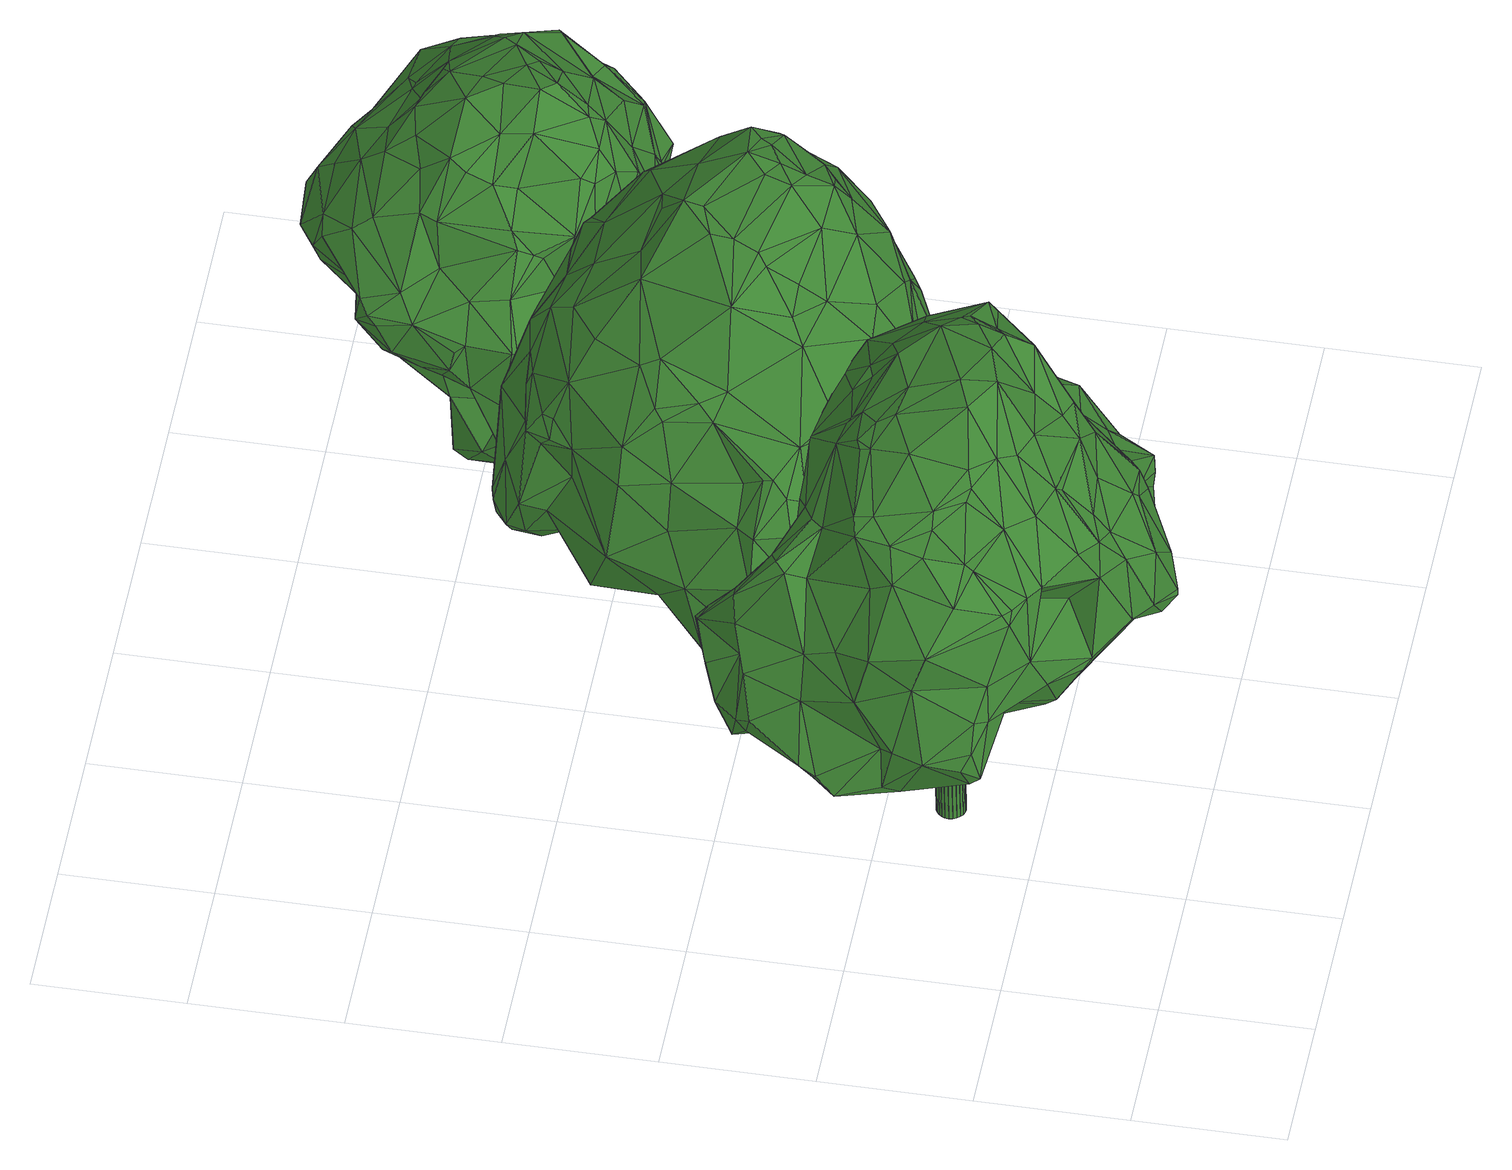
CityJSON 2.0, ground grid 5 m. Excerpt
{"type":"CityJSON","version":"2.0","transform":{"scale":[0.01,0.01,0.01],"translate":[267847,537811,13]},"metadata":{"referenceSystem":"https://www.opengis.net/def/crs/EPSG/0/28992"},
"CityObjects":{
"tree1":{"type":"SolitaryVegetationObject","attributes":{"gtid":112,"crown_width_m":14.14,"crown_median_z":23.81,"crown_r50_m":0.406,"crown_porosity":0.892,"trunk_H_m":10.46,"trunk_DBH_m":0.953,"trunk_radius_m":0.476,"trunk_base_height_m":13.35,"original_gtid":"112"},"geometry":[{"type":"Solid","lod":"3","boundaries":[[[[0,1,2]],[[3,4,5]],[[6,7,8]],[[9,10,11]],[[12,13,14]],[[15,16,17]],[[18,19,20]],[[21,22,23]],[[24,25,26]],[[27,28,29]],[[30,31,32]],[[33,6,8]],[[34,35,36]],[[37,38,39]],[[40,38,37]],[[41,42,43]],[[44,45,46]],[[47,48,49]],[[50,35,51]],[[52,53,54]],[[55,56,57]],[[58,59,60]],[[61,36,62]],[[63,2,42]],[[63,42,41]],[[64,65,66]],[[67,47,49]],[[16,68,39]],[[69,70,71]],[[72,73,74]],[[75,76,77]],[[78,79,80]],[[81,82,26]],[[83,82,81]],[[84,85,86]],[[87,88,89]],[[90,91,62]],[[70,39,38]],[[92,93,60]],[[94,62,36]],[[95,96,97]],[[98,99,100]],[[34,36,61]],[[85,67,49]],[[101,25,102]],[[97,96,19]],[[97,19,18]],[[103,46,104]],[[34,105,106]],[[107,34,106]],[[33,8,108]],[[109,110,111]],[[112,113,54]],[[114,113,112]],[[115,116,14]],[[117,115,14]],[[89,88,114]],[[118,119,120]],[[50,38,40]],[[121,106,105]],[[0,122,123]],[[124,125,27]],[[126,127,90]],[[128,127,126]],[[129,102,130]],[[87,131,132]],[[133,71,70]],[[134,135,136]],[[137,134,136]],[[5,138,100]],[[24,139,25]],[[119,140,109]],[[71,141,69]],[[43,142,143]],[[32,144,145]],[[124,146,125]],[[33,146,6]],[[33,125,146]],[[139,102,25]],[[21,147,1]],[[41,43,148]],[[49,48,86]],[[49,86,85]],[[121,149,150]],[[151,152,153]],[[58,93,154]],[[80,79,11]],[[15,155,156]],[[113,114,157]],[[111,135,109]],[[158,159,160]],[[161,162,163]],[[131,87,164]],[[54,53,155]],[[83,165,82]],[[100,166,167]],[[50,40,94]],[[62,94,40]],[[168,4,169]],[[170,169,4]],[[77,108,171]],[[43,143,172]],[[173,172,143]],[[161,163,131]],[[132,131,163]],[[174,71,175]],[[107,106,151]],[[176,177,178]],[[57,179,180]],[[181,55,57]],[[167,179,182]],[[71,133,183]],[[167,162,179]],[[184,121,47]],[[34,107,35]],[[163,167,132]],[[185,186,187]],[[188,91,90]],[[35,50,94]],[[95,186,185]],[[32,31,144]],[[50,51,133]],[[15,17,89]],[[113,189,190]],[[182,179,57]],[[71,183,175]],[[163,162,167]],[[181,57,180]],[[96,95,185]],[[84,34,61]],[[133,51,183]],[[191,123,26]],[[16,39,70]],[[16,70,69]],[[192,37,68]],[[102,193,79]],[[51,194,195]],[[51,35,194]],[[35,107,194]],[[196,158,160]],[[71,161,141]],[[55,3,56]],[[181,197,178]],[[175,183,198]],[[94,36,35]],[[24,199,200]],[[45,120,119]],[[201,202,42]],[[9,203,10]],[[180,204,197]],[[97,18,205]],[[60,93,58]],[[147,201,1]],[[153,177,176]],[[147,202,201]],[[206,145,137]],[[32,145,206]],[[46,103,44]],[[184,47,67]],[[151,106,152]],[[90,207,126]],[[147,21,202]],[[83,101,208]],[[81,101,83]],[[105,48,47]],[[209,149,121]],[[105,47,121]],[[45,109,210]],[[45,119,109]],[[124,173,146]],[[178,177,211]],[[92,212,93]],[[112,89,114]],[[152,213,153]],[[214,75,215]],[[146,173,6]],[[62,207,90]],[[216,210,109]],[[138,217,98]],[[98,100,138]],[[218,219,220]],[[159,219,218]],[[99,144,166]],[[92,209,212]],[[121,212,209]],[[15,68,16]],[[221,30,222]],[[221,31,30]],[[133,38,50]],[[182,100,167]],[[180,223,198]],[[46,169,104]],[[38,133,70]],[[3,5,56]],[[110,109,140]],[[112,15,89]],[[162,223,179]],[[180,179,223]],[[67,127,214]],[[128,214,127]],[[39,68,37]],[[60,196,209]],[[224,117,30]],[[192,15,225]],[[192,68,15]],[[192,225,37]],[[80,11,10]],[[18,20,160]],[[131,141,161]],[[213,96,226]],[[213,226,153]],[[42,227,43]],[[224,32,206]],[[223,162,228]],[[64,66,14]],[[136,135,111]],[[30,32,224]],[[79,229,230]],[[124,230,229]],[[231,232,9]],[[157,114,88]],[[173,124,229]],[[209,196,152]],[[42,2,201]],[[29,233,27]],[[213,152,196]],[[213,196,19]],[[220,219,59]],[[9,230,231]],[[234,138,235]],[[159,18,160]],[[121,22,212]],[[125,236,27]],[[217,237,210]],[[220,208,238]],[[14,30,117]],[[103,239,240]],[[79,230,11]],[[159,240,205]],[[159,205,18]],[[80,10,73]],[[78,80,73]],[[241,222,30]],[[182,56,100]],[[109,135,216]],[[242,227,243]],[[43,227,242]],[[244,136,111]],[[111,245,244]],[[13,74,73]],[[65,116,244]],[[244,116,136]],[[97,205,95]],[[246,231,230]],[[246,230,233]],[[75,214,128]],[[247,248,199]],[[30,14,241]],[[203,241,14]],[[98,217,249]],[[134,249,217]],[[134,98,249]],[[134,217,210]],[[126,225,156]],[[171,7,142]],[[132,166,144]],[[113,231,189]],[[60,209,92]],[[101,72,208]],[[202,227,42]],[[8,7,171]],[[167,166,132]],[[27,236,28]],[[52,190,28]],[[100,99,166]],[[6,173,7]],[[240,218,250]],[[240,159,218]],[[44,120,45]],[[190,54,113]],[[99,145,144]],[[144,221,132]],[[210,135,134]],[[216,135,210]],[[243,227,202]],[[251,252,87]],[[156,155,53]],[[168,237,217]],[[0,165,58]],[[82,165,0]],[[26,82,191]],[[96,213,19]],[[5,100,56]],[[206,137,224]],[[209,152,149]],[[116,115,224]],[[113,157,231]],[[59,58,165]],[[102,79,78]],[[112,155,15]],[[54,155,112]],[[164,141,131]],[[251,87,132]],[[187,253,55]],[[59,219,60]],[[254,17,16]],[[143,142,7]],[[7,173,143]],[[28,190,189]],[[29,28,189]],[[243,215,242]],[[255,215,243]],[[10,203,73]],[[255,243,202]],[[0,154,1]],[[58,154,0]],[[41,256,122]],[[201,2,1]],[[0,2,63]],[[246,233,231]],[[136,116,137]],[[224,137,116]],[[221,144,31]],[[252,221,222]],[[164,69,141]],[[257,69,164]],[[224,115,117]],[[196,160,20]],[[3,55,253]],[[151,153,258]],[[153,176,258]],[[259,157,88]],[[118,120,44]],[[83,220,59]],[[14,13,203]],[[151,258,107]],[[76,260,77]],[[128,76,75]],[[139,130,102]],[[111,140,245]],[[252,88,87]],[[138,5,235]],[[111,110,140]],[[251,221,252]],[[132,221,251]],[[189,231,233]],[[190,52,54]],[[259,88,241]],[[252,241,88]],[[53,52,260]],[[46,168,169]],[[85,127,67]],[[188,84,91]],[[62,91,61]],[[259,232,231]],[[161,174,162]],[[129,130,248]],[[139,248,130]],[[188,85,84]],[[20,19,196]],[[73,72,78]],[[259,231,157]],[[248,200,199]],[[261,66,65]],[[214,255,67]],[[82,0,123]],[[191,82,123]],[[9,262,203]],[[214,215,255]],[[139,200,248]],[[41,148,256]],[[189,233,29]],[[215,75,77]],[[123,193,102]],[[256,193,123]],[[194,107,258]],[[194,258,195]],[[101,102,72]],[[78,72,102]],[[241,232,259]],[[183,51,204]],[[187,186,253]],[[187,263,185]],[[84,86,34]],[[28,264,52]],[[234,217,138]],[[63,122,0]],[[180,197,181]],[[40,207,62]],[[26,248,247]],[[164,265,257]],[[195,204,51]],[[232,262,9]],[[83,208,220]],[[252,222,241]],[[134,137,145]],[[98,134,145]],[[98,145,99]],[[162,174,228]],[[198,204,180]],[[198,183,204]],[[164,87,265]],[[230,266,233]],[[225,15,156]],[[258,178,195]],[[258,176,178]],[[253,170,3]],[[177,153,226]],[[229,79,193]],[[217,234,168]],[[168,46,237]],[[46,267,237]],[[65,244,261]],[[196,60,158]],[[250,218,268]],[[215,171,242]],[[77,171,215]],[[8,171,108]],[[219,159,158]],[[44,103,240]],[[240,250,44]],[[89,265,87]],[[63,41,122]],[[11,230,9]],[[93,212,154]],[[77,264,108]],[[260,52,264]],[[77,260,264]],[[236,108,264]],[[236,264,28]],[[173,229,148]],[[152,150,149]],[[26,123,129]],[[67,255,184]],[[129,248,26]],[[102,129,123]],[[71,174,161]],[[76,126,156]],[[76,128,126]],[[27,266,124]],[[233,266,27]],[[33,236,125]],[[108,236,33]],[[185,263,96]],[[205,240,239]],[[205,239,95]],[[22,184,23]],[[269,103,104]],[[261,238,66]],[[170,253,169]],[[253,186,269]],[[253,269,169]],[[104,169,269]],[[187,55,263]],[[232,241,262]],[[95,239,186]],[[269,186,239]],[[269,239,103]],[[83,59,165]],[[61,91,84]],[[198,228,175]],[[223,228,198]],[[203,13,73]],[[247,199,24]],[[257,254,69]],[[254,16,69]],[[270,230,124]],[[254,89,17]],[[156,53,260]],[[76,156,260]],[[178,197,195]],[[178,55,181]],[[195,197,204]],[[57,56,182]],[[225,126,207]],[[106,150,152]],[[121,150,106]],[[85,188,127]],[[22,121,184]],[[154,22,1]],[[21,1,22]],[[154,212,22]],[[64,271,65]],[[14,271,64]],[[14,116,271]],[[65,271,116]],[[220,238,218]],[[219,158,60]],[[45,237,267]],[[229,193,148]],[[210,237,45]],[[272,268,238]],[[250,268,272]],[[245,272,238]],[[238,261,245]],[[245,261,244]],[[238,268,218]],[[139,24,200]],[[122,256,123]],[[148,172,173]],[[43,172,148]],[[26,247,24]],[[241,203,262]],[[171,142,242]],[[242,142,43]],[[234,235,5]],[[234,5,168]],[[66,12,14]],[[46,45,267]],[[148,193,256]],[[211,177,226]],[[208,74,238]],[[72,74,208]],[[255,23,184]],[[211,55,178]],[[257,265,254]],[[254,265,89]],[[12,74,13]],[[66,74,12]],[[238,74,66]],[[202,23,255]],[[21,23,202]],[[270,124,266]],[[270,266,230]],[[81,25,101]],[[26,25,81]],[[90,127,188]],[[48,105,86]],[[105,34,86]],[[211,263,55]],[[211,226,263]],[[96,263,226]],[[245,140,272]],[[272,140,119]],[[174,175,228]],[[170,4,3]],[[168,5,4]],[[225,207,37]],[[37,207,40]],[[272,119,118]],[[250,118,44]],[[272,118,250]],[[273,274,275]],[[273,275,276]],[[276,275,277]],[[276,277,278]],[[275,274,279]],[[275,279,277]],[[277,279,280]],[[277,280,278]],[[279,274,281]],[[279,281,280]],[[280,281,282]],[[280,282,278]],[[281,274,283]],[[281,283,282]],[[282,283,284]],[[282,284,278]],[[283,274,285]],[[283,285,284]],[[284,285,286]],[[284,286,278]],[[285,274,287]],[[285,287,286]],[[286,287,288]],[[286,288,278]],[[287,274,289]],[[287,289,288]],[[288,289,290]],[[288,290,278]],[[289,274,291]],[[289,291,290]],[[290,291,292]],[[290,292,278]],[[291,274,293]],[[291,293,292]],[[292,293,294]],[[292,294,278]],[[293,274,295]],[[293,295,294]],[[294,295,296]],[[294,296,278]],[[295,274,297]],[[295,297,296]],[[296,297,298]],[[296,298,278]],[[297,274,299]],[[297,299,298]],[[298,299,300]],[[298,300,278]],[[299,274,301]],[[299,301,300]],[[300,301,302]],[[300,302,278]],[[301,274,303]],[[301,303,302]],[[302,303,304]],[[302,304,278]],[[303,274,305]],[[303,305,304]],[[304,305,306]],[[304,306,278]],[[305,274,307]],[[305,307,306]],[[306,307,308]],[[306,308,278]],[[307,274,309]],[[307,309,308]],[[308,309,310]],[[308,310,278]],[[309,274,311]],[[309,311,310]],[[310,311,312]],[[310,312,278]],[[311,274,313]],[[311,313,312]],[[312,313,314]],[[312,314,278]],[[313,274,315]],[[313,315,314]],[[314,315,316]],[[314,316,278]],[[315,274,317]],[[315,317,316]],[[316,317,318]],[[316,318,278]],[[317,274,319]],[[317,319,318]],[[318,319,320]],[[318,320,278]],[[319,274,321]],[[319,321,320]],[[320,321,322]],[[320,322,278]],[[321,274,273]],[[321,273,322]],[[322,273,276]],[[322,276,278]]]]}]},
"tree2":{"type":"SolitaryVegetationObject","attributes":{"gtid":72,"crown_width_m":15.24,"crown_median_z":24.41,"crown_r50_m":0.42,"crown_porosity":0.883,"trunk_H_m":10.81,"trunk_DBH_m":1.06,"trunk_radius_m":0.529,"trunk_base_height_m":13.6,"original_gtid":"72"},"geometry":[{"type":"Solid","lod":"3","boundaries":[[[[323,324,325]],[[326,327,328]],[[329,330,331]],[[332,333,334]],[[324,335,336]],[[337,338,329]],[[339,340,341]],[[342,343,344]],[[345,344,346]],[[345,342,344]],[[347,348,349]],[[350,351,352]],[[353,352,351]],[[354,355,356]],[[357,358,359]],[[360,361,362]],[[363,364,365]],[[353,351,366]],[[367,368,369]],[[370,367,369]],[[347,371,348]],[[372,354,373]],[[374,375,339]],[[376,339,377]],[[376,377,378]],[[358,353,339]],[[379,380,381]],[[382,362,383]],[[384,325,324]],[[385,343,386]],[[387,388,389]],[[390,337,329]],[[391,392,393]],[[391,393,394]],[[390,395,396]],[[397,370,398]],[[399,400,401]],[[385,384,324]],[[386,384,385]],[[325,332,402]],[[382,383,401]],[[403,404,405]],[[406,407,408]],[[343,342,398]],[[337,409,338]],[[396,409,337]],[[396,337,390]],[[373,410,411]],[[412,413,414]],[[414,413,406]],[[415,416,417]],[[418,419,420]],[[421,359,358]],[[422,389,357]],[[336,335,423]],[[370,369,343]],[[424,400,425]],[[399,425,400]],[[426,427,428]],[[336,427,426]],[[427,429,428]],[[418,430,431]],[[432,433,392]],[[324,323,335]],[[425,434,435]],[[403,335,323]],[[422,436,437]],[[438,439,440]],[[441,440,439]],[[335,403,442]],[[443,444,445]],[[446,447,420]],[[448,449,450]],[[451,342,345]],[[383,362,361]],[[382,443,445]],[[448,382,449]],[[452,453,341]],[[411,454,455]],[[456,455,454]],[[398,370,343]],[[457,441,439]],[[390,334,395]],[[458,400,424]],[[459,426,428]],[[459,428,460]],[[461,460,428]],[[402,332,323]],[[462,325,384]],[[459,446,463]],[[424,464,465]],[[466,378,364]],[[467,338,468]],[[434,399,401]],[[432,330,329]],[[358,375,415]],[[345,469,451]],[[470,326,328]],[[390,471,334]],[[415,417,472]],[[459,460,473]],[[473,460,461]],[[474,475,476]],[[477,478,479]],[[384,386,462]],[[459,473,446]],[[350,352,327]],[[463,480,474]],[[446,480,463]],[[479,478,433]],[[323,325,402]],[[481,449,482]],[[394,393,378]],[[330,483,331]],[[386,343,369]],[[348,484,485]],[[458,486,400]],[[367,487,368]],[[396,395,367]],[[409,396,367]],[[334,488,395]],[[367,395,488]],[[489,486,458]],[[369,462,386]],[[410,490,411]],[[473,429,491]],[[491,492,473]],[[475,419,493]],[[418,493,419]],[[434,425,399]],[[423,364,363]],[[466,364,423]],[[439,494,457]],[[495,383,361]],[[326,351,350]],[[431,437,436]],[[431,436,418]],[[368,462,369]],[[470,496,326]],[[328,387,470]],[[388,387,328]],[[429,497,491]],[[498,497,429]],[[499,500,501]],[[435,434,383]],[[458,502,489]],[[502,458,503]],[[504,505,506]],[[475,474,480]],[[502,507,481]],[[345,346,469]],[[344,501,346]],[[451,508,509]],[[451,450,508]],[[404,331,483]],[[510,472,417]],[[338,511,329]],[[456,464,435]],[[412,512,413]],[[401,383,434]],[[513,468,409]],[[452,380,379]],[[514,515,479]],[[473,461,429]],[[332,334,404]],[[482,489,502]],[[481,482,502]],[[409,397,513]],[[457,494,381]],[[398,342,509]],[[391,405,432]],[[516,517,510]],[[332,325,333]],[[392,433,518]],[[478,518,433]],[[374,339,341]],[[438,519,439]],[[451,469,520]],[[521,522,441]],[[523,524,525]],[[382,482,449]],[[323,332,403]],[[409,367,370]],[[409,370,397]],[[462,368,487]],[[367,488,487]],[[443,382,448]],[[507,371,526]],[[334,333,488]],[[487,488,333]],[[462,333,325]],[[487,333,462]],[[329,471,390]],[[331,471,329]],[[394,466,442]],[[527,518,478]],[[444,528,407]],[[499,463,500]],[[338,467,526]],[[341,340,527]],[[324,336,529]],[[361,530,495]],[[531,532,533]],[[470,534,535]],[[498,534,470]],[[426,529,336]],[[536,529,426]],[[398,509,397]],[[511,371,347]],[[458,424,537]],[[538,537,424]],[[332,404,403]],[[538,525,537]],[[382,400,486]],[[524,537,525]],[[357,353,358]],[[352,353,357]],[[334,471,404]],[[458,537,524]],[[360,530,361]],[[432,405,330]],[[331,404,471]],[[408,414,406]],[[380,521,381]],[[343,385,344]],[[479,515,477]],[[407,476,408]],[[397,468,513]],[[539,468,397]],[[526,467,507]],[[507,467,481]],[[493,540,541]],[[421,413,542]],[[515,514,533]],[[348,371,507]],[[412,414,512]],[[385,529,344]],[[419,446,420]],[[543,474,528]],[[543,544,474]],[[441,457,521]],[[531,533,514]],[[347,545,511]],[[431,447,437]],[[495,546,372]],[[338,371,511]],[[338,526,371]],[[473,447,446]],[[547,372,546]],[[437,447,473]],[[408,493,414]],[[469,548,549]],[[389,352,357]],[[550,551,440]],[[438,440,551]],[[552,553,445]],[[552,445,407]],[[474,476,528]],[[451,509,342]],[[554,555,485]],[[556,429,427]],[[536,459,463]],[[389,388,352]],[[389,491,387]],[[557,528,444]],[[350,327,326]],[[405,404,483]],[[558,559,355]],[[358,415,421]],[[523,503,524]],[[506,560,422]],[[505,560,506]],[[480,419,475]],[[336,423,427]],[[467,468,539]],[[501,548,346]],[[469,346,548]],[[437,492,422]],[[477,522,380]],[[505,541,540]],[[473,492,437]],[[525,550,484]],[[328,327,388]],[[352,388,327]],[[561,562,410]],[[485,349,348]],[[405,391,563]],[[401,400,382]],[[394,378,466]],[[362,553,360]],[[377,365,364]],[[507,503,523]],[[502,503,507]],[[438,551,519]],[[376,378,393]],[[564,551,550]],[[564,490,551]],[[442,563,394]],[[403,563,442]],[[475,493,476]],[[543,548,544]],[[445,444,407]],[[428,429,461]],[[541,505,504]],[[379,517,452]],[[478,477,452]],[[493,418,540]],[[536,426,459]],[[527,452,341]],[[485,555,532]],[[531,485,532]],[[550,554,484]],[[552,547,565]],[[561,559,562]],[[382,445,553]],[[382,553,362]],[[391,432,392]],[[425,435,464]],[[389,422,492]],[[519,566,510]],[[410,510,566]],[[498,429,556]],[[514,479,433]],[[542,413,512]],[[490,564,411]],[[389,492,491]],[[567,432,329]],[[330,405,483]],[[511,545,567]],[[329,511,567]],[[381,494,568]],[[510,562,558]],[[376,340,339]],[[527,393,518]],[[515,441,522]],[[515,522,477]],[[533,555,515]],[[535,534,363]],[[335,442,423]],[[567,433,432]],[[519,510,569]],[[561,410,373]],[[347,349,545]],[[447,431,430]],[[478,452,527]],[[433,567,531]],[[363,534,556]],[[552,407,406]],[[360,552,565]],[[476,407,528]],[[452,477,380]],[[495,372,570]],[[469,557,520]],[[552,406,547]],[[360,553,552]],[[458,524,503]],[[550,465,564]],[[538,465,550]],[[538,550,525]],[[544,500,474]],[[501,500,544]],[[447,430,420]],[[413,547,406]],[[519,568,439]],[[474,500,463]],[[443,571,444]],[[419,480,446]],[[425,464,424]],[[541,512,493]],[[414,493,512]],[[525,484,348]],[[525,507,523]],[[525,348,507]],[[424,465,538]],[[564,465,454]],[[464,454,465]],[[354,472,355]],[[490,410,566]],[[519,551,566]],[[504,542,512]],[[504,512,541]],[[372,572,354]],[[490,566,551]],[[413,354,572]],[[573,354,413]],[[408,476,493]],[[363,556,423]],[[565,547,546]],[[565,546,495]],[[440,554,550]],[[501,344,499]],[[529,499,344]],[[545,349,531]],[[349,485,531]],[[533,532,555]],[[562,510,410]],[[324,529,385]],[[405,563,403]],[[556,427,423]],[[421,542,359]],[[355,559,356]],[[572,372,547]],[[572,547,413]],[[557,549,528]],[[543,528,549]],[[383,570,435]],[[456,435,570]],[[422,560,436]],[[540,560,505]],[[495,570,383]],[[509,539,397]],[[472,558,355]],[[543,549,548]],[[467,539,481]],[[418,560,540]],[[380,522,521]],[[338,409,468]],[[510,517,569]],[[341,574,374]],[[439,568,494]],[[535,326,496]],[[470,535,496]],[[535,365,366]],[[360,565,530]],[[536,499,529]],[[463,499,536]],[[544,548,501]],[[381,521,457]],[[448,450,571]],[[448,571,443]],[[554,440,555]],[[542,575,359]],[[357,359,575]],[[504,506,576]],[[504,576,542]],[[422,576,506]],[[357,576,422]],[[557,469,549]],[[353,377,339]],[[558,562,559]],[[485,484,554]],[[387,497,470]],[[491,497,387]],[[423,442,466]],[[497,498,470]],[[519,569,568]],[[455,570,372]],[[455,456,570]],[[455,372,373]],[[357,575,576]],[[542,576,575]],[[411,455,373]],[[394,563,391]],[[415,472,577]],[[411,564,454]],[[454,464,456]],[[578,510,417]],[[565,495,530]],[[379,568,517]],[[381,568,379]],[[441,555,440]],[[351,326,535]],[[351,535,366]],[[366,377,353]],[[377,366,365]],[[378,377,364]],[[421,415,577]],[[578,417,516]],[[578,516,510]],[[573,413,577]],[[573,577,354]],[[413,421,577]],[[358,339,375]],[[517,568,569]],[[510,558,472]],[[375,374,574]],[[577,472,354]],[[417,416,574]],[[535,363,365]],[[515,555,441]],[[433,531,514]],[[567,545,531]],[[450,449,579]],[[561,356,559]],[[392,518,393]],[[393,527,340]],[[450,580,508]],[[508,580,509]],[[450,579,580]],[[449,481,580]],[[481,539,580]],[[509,580,539]],[[557,444,571]],[[520,557,571]],[[449,580,579]],[[520,571,451]],[[451,571,450]],[[418,420,430]],[[382,486,482]],[[489,482,486]],[[418,436,560]],[[373,356,561]],[[354,356,373]],[[393,340,376]],[[415,375,416]],[[375,574,416]],[[556,534,498]],[[341,453,574]],[[574,453,417]],[[517,453,452]],[[516,453,517]],[[417,453,516]],[[581,582,583]],[[581,583,584]],[[584,583,585]],[[584,585,586]],[[583,582,587]],[[583,587,585]],[[585,587,588]],[[585,588,586]],[[587,582,589]],[[587,589,588]],[[588,589,590]],[[588,590,586]],[[589,582,591]],[[589,591,590]],[[590,591,592]],[[590,592,586]],[[591,582,593]],[[591,593,592]],[[592,593,594]],[[592,594,586]],[[593,582,595]],[[593,595,594]],[[594,595,596]],[[594,596,586]],[[595,582,597]],[[595,597,596]],[[596,597,598]],[[596,598,586]],[[597,582,599]],[[597,599,598]],[[598,599,600]],[[598,600,586]],[[599,582,601]],[[599,601,600]],[[600,601,602]],[[600,602,586]],[[601,582,603]],[[601,603,602]],[[602,603,604]],[[602,604,586]],[[603,582,605]],[[603,605,604]],[[604,605,606]],[[604,606,586]],[[605,582,607]],[[605,607,606]],[[606,607,608]],[[606,608,586]],[[607,582,609]],[[607,609,608]],[[608,609,610]],[[608,610,586]],[[609,582,611]],[[609,611,610]],[[610,611,612]],[[610,612,586]],[[611,582,613]],[[611,613,612]],[[612,613,614]],[[612,614,586]],[[613,582,615]],[[613,615,614]],[[614,615,616]],[[614,616,586]],[[615,582,617]],[[615,617,616]],[[616,617,618]],[[616,618,586]],[[617,582,619]],[[617,619,618]],[[618,619,620]],[[618,620,586]],[[619,582,621]],[[619,621,620]],[[620,621,622]],[[620,622,586]],[[621,582,623]],[[621,623,622]],[[622,623,624]],[[622,624,586]],[[623,582,625]],[[623,625,624]],[[624,625,626]],[[624,626,586]],[[625,582,627]],[[625,627,626]],[[626,627,628]],[[626,628,586]],[[627,582,629]],[[627,629,628]],[[628,629,630]],[[628,630,586]],[[629,582,581]],[[629,581,630]],[[630,581,584]],[[630,584,586]]]]}]},
"tree3":{"type":"SolitaryVegetationObject","attributes":{"gtid":111,"crown_width_m":12.08,"crown_median_z":24.1,"crown_r50_m":0.383,"crown_porosity":0.9,"trunk_H_m":10.64,"trunk_DBH_m":0.812,"trunk_radius_m":0.406,"trunk_base_height_m":13.46,"original_gtid":"111"},"geometry":[{"type":"Solid","lod":"3","boundaries":[[[[631,632,633]],[[634,635,636]],[[637,638,639]],[[640,641,642]],[[640,642,643]],[[644,645,646]],[[647,648,649]],[[631,648,647]],[[650,651,652]],[[653,654,655]],[[656,657,658]],[[656,658,659]],[[639,660,637]],[[639,661,660]],[[662,663,664]],[[662,665,663]],[[666,667,668]],[[669,670,671]],[[672,673,674]],[[675,645,676]],[[677,678,679]],[[679,680,677]],[[681,636,635]],[[682,683,684]],[[679,685,686]],[[687,667,688]],[[687,668,667]],[[689,690,691]],[[692,693,652]],[[694,695,696]],[[697,698,699]],[[647,700,631]],[[701,690,683]],[[702,703,704]],[[638,705,639]],[[706,707,708]],[[682,684,709]],[[677,710,651]],[[711,632,712]],[[713,714,715]],[[688,713,715]],[[716,717,718]],[[637,673,638]],[[660,719,720]],[[721,672,674]],[[674,722,721]],[[723,635,634]],[[651,658,657]],[[724,725,726]],[[727,728,729]],[[730,731,732]],[[733,734,719]],[[735,736,675]],[[737,707,738]],[[739,724,726]],[[739,726,740]],[[741,742,743]],[[690,684,683]],[[677,744,678]],[[744,677,745]],[[746,632,711]],[[644,747,748]],[[660,720,637]],[[687,749,668]],[[705,638,750]],[[635,723,681]],[[751,681,723]],[[752,641,753]],[[748,645,644]],[[754,755,756]],[[640,632,631]],[[711,670,746]],[[678,685,679]],[[709,757,742]],[[723,634,758]],[[759,653,655]],[[754,760,761]],[[659,762,763]],[[764,685,678]],[[643,641,765]],[[755,754,761]],[[766,767,768]],[[698,666,699]],[[675,676,735]],[[702,735,676]],[[650,769,658]],[[651,650,658]],[[645,675,646]],[[675,736,646]],[[770,634,771]],[[748,676,645]],[[767,772,773]],[[774,687,688]],[[706,775,776]],[[751,777,681]],[[632,778,633]],[[636,771,634]],[[735,779,736]],[[740,707,780]],[[781,782,770]],[[783,784,785]],[[786,783,785]],[[687,774,787]],[[727,729,788]],[[767,773,768]],[[711,671,670]],[[789,790,791]],[[666,668,699]],[[792,760,793]],[[754,793,760]],[[794,795,796]],[[698,797,666]],[[798,799,719]],[[678,744,755]],[[678,755,761]],[[716,759,717]],[[714,800,755]],[[754,801,793]],[[745,802,715]],[[776,803,804]],[[774,656,659]],[[715,656,774]],[[805,682,709]],[[709,684,689]],[[760,792,764]],[[742,806,709]],[[649,728,647]],[[764,686,685]],[[659,763,784]],[[760,764,761]],[[761,764,678]],[[807,808,696]],[[792,691,809]],[[715,714,745]],[[810,811,669]],[[631,700,640]],[[715,774,688]],[[812,787,786]],[[813,814,772]],[[772,767,815]],[[816,793,801]],[[759,817,717]],[[677,802,745]],[[797,781,818]],[[663,665,819]],[[820,821,663]],[[744,745,714]],[[744,714,755]],[[822,817,655]],[[759,655,817]],[[756,795,754]],[[782,823,770]],[[715,802,657]],[[656,715,657]],[[701,680,824]],[[679,824,680]],[[657,802,651]],[[677,651,802]],[[723,825,751]],[[797,782,781]],[[797,698,782]],[[743,742,826]],[[816,743,826]],[[735,827,779]],[[793,691,792]],[[792,686,764]],[[828,829,830]],[[686,792,809]],[[831,800,714]],[[701,824,809]],[[832,831,833]],[[691,690,809]],[[690,689,684]],[[834,680,701]],[[809,690,701]],[[835,711,712]],[[732,646,736]],[[691,793,826]],[[757,691,826]],[[836,681,837]],[[681,777,837]],[[801,743,816]],[[838,807,821]],[[807,664,821]],[[839,743,801]],[[797,818,840]],[[710,652,651]],[[827,841,842]],[[827,842,726]],[[665,648,631]],[[661,843,844]],[[768,692,766]],[[720,799,637]],[[736,730,732]],[[845,841,827]],[[782,698,823]],[[840,818,846]],[[840,846,796]],[[716,718,734]],[[775,708,823]],[[778,632,746]],[[778,746,670]],[[670,847,848]],[[671,810,669]],[[763,762,752]],[[809,824,686]],[[729,728,849]],[[777,751,837]],[[758,825,723]],[[784,850,659]],[[815,721,811]],[[646,732,851]],[[699,668,749]],[[787,783,786]],[[732,731,851]],[[725,730,779]],[[736,779,730]],[[697,775,698]],[[815,811,852]],[[724,851,731]],[[730,725,731]],[[724,731,725]],[[810,852,811]],[[698,775,823]],[[669,847,670]],[[830,829,661]],[[683,853,701]],[[789,854,855]],[[747,817,856]],[[695,694,644]],[[695,644,646]],[[857,854,789]],[[680,710,677]],[[857,652,858]],[[834,857,858]],[[859,860,861]],[[654,860,859]],[[673,862,798]],[[733,661,844]],[[767,750,815]],[[705,750,767]],[[748,702,676]],[[661,733,719]],[[661,719,660]],[[838,821,820]],[[662,648,665]],[[664,648,662]],[[724,695,851]],[[646,851,695]],[[863,847,864]],[[865,789,855]],[[634,770,708]],[[834,858,680]],[[710,680,858]],[[706,738,707]],[[790,766,791]],[[735,702,845]],[[734,866,719]],[[718,866,734]],[[857,692,652]],[[867,674,673]],[[700,785,640]],[[638,673,672]],[[774,659,850]],[[758,634,708]],[[867,798,820]],[[838,820,798]],[[753,785,763]],[[719,799,720]],[[673,798,867]],[[838,798,719]],[[868,762,813]],[[727,647,728]],[[704,703,869]],[[670,848,633]],[[815,870,772]],[[852,870,815]],[[871,705,830]],[[830,639,871]],[[705,871,639]],[[741,836,869]],[[840,832,667]],[[872,771,636]],[[826,742,757]],[[856,873,703]],[[804,874,776]],[[704,836,837]],[[752,868,765]],[[708,775,706]],[[801,794,839]],[[862,799,798]],[[740,780,739]],[[670,633,778]],[[681,872,636]],[[673,637,799]],[[862,673,799]],[[838,808,807]],[[640,643,875]],[[829,790,843]],[[876,780,737]],[[749,849,804]],[[758,842,825]],[[876,696,739]],[[870,765,868]],[[829,766,790]],[[840,667,877]],[[633,848,819]],[[819,848,847]],[[693,878,650]],[[879,835,712]],[[748,856,702]],[[703,702,856]],[[863,820,663]],[[868,813,870]],[[880,709,806]],[[880,806,869]],[[836,704,869]],[[769,762,659]],[[769,659,658]],[[650,814,769]],[[633,819,665]],[[801,795,794]],[[874,737,738]],[[870,852,881]],[[772,870,813]],[[717,696,808]],[[856,748,747]],[[776,874,706]],[[825,842,841]],[[830,661,639]],[[879,632,640]],[[640,875,879]],[[633,665,631]],[[779,726,725]],[[846,818,872]],[[699,749,697]],[[804,697,749]],[[804,803,697]],[[667,832,833]],[[697,803,775]],[[882,769,814]],[[882,814,762]],[[882,762,769]],[[788,883,727]],[[752,765,641]],[[865,884,885]],[[816,826,793]],[[650,652,693]],[[765,870,881]],[[719,866,838]],[[808,838,866]],[[865,855,860]],[[765,881,643]],[[692,857,789]],[[695,724,739]],[[810,711,835]],[[810,835,852]],[[717,808,718]],[[808,866,718]],[[681,886,872]],[[836,886,681]],[[686,824,679]],[[754,795,801]],[[688,667,833]],[[876,739,780]],[[859,861,682]],[[879,881,835]],[[734,884,759]],[[783,850,784]],[[740,758,708]],[[843,885,844]],[[740,708,707]],[[828,767,829]],[[737,780,707]],[[647,727,887]],[[812,887,727]],[[807,876,664]],[[711,810,671]],[[726,842,740]],[[701,854,834]],[[853,854,701]],[[828,830,767]],[[767,830,705]],[[818,781,771]],[[733,884,734]],[[733,885,884]],[[804,849,874]],[[852,835,881]],[[747,644,694]],[[702,704,845]],[[837,845,704]],[[837,751,845]],[[722,674,867]],[[722,867,820]],[[846,872,839]],[[757,689,691]],[[839,794,846]],[[666,797,877]],[[841,888,825]],[[787,774,850]],[[845,888,841]],[[865,885,843]],[[853,861,855]],[[872,818,771]],[[807,696,876]],[[787,850,783]],[[822,856,817]],[[822,655,856]],[[709,689,757]],[[776,775,803]],[[682,861,683]],[[879,712,632]],[[683,861,853]],[[858,652,710]],[[694,717,817]],[[694,817,747]],[[742,741,806]],[[796,795,756]],[[753,641,640]],[[768,773,889]],[[868,752,762]],[[813,762,814]],[[812,647,887]],[[812,700,647]],[[682,890,859]],[[739,696,695]],[[859,890,654]],[[805,703,873]],[[805,873,654]],[[694,696,717]],[[874,849,728]],[[874,728,649]],[[692,768,889]],[[781,770,771]],[[672,721,750]],[[672,750,638]],[[815,750,721]],[[649,737,874]],[[653,860,654]],[[865,860,653]],[[654,890,805]],[[753,763,752]],[[857,834,854]],[[861,860,855]],[[853,855,854]],[[713,688,833]],[[840,877,797]],[[666,877,667]],[[846,794,796]],[[737,649,648]],[[876,648,664]],[[737,648,876]],[[840,796,832]],[[654,873,655]],[[655,873,856]],[[805,880,869]],[[805,869,703]],[[709,880,805]],[[756,832,796]],[[759,884,653]],[[653,884,865]],[[823,708,770]],[[844,885,733]],[[773,878,693]],[[786,785,812]],[[716,734,759]],[[741,886,836]],[[743,886,741]],[[825,888,751]],[[845,751,888]],[[847,669,864]],[[740,842,758]],[[843,661,829]],[[763,785,784]],[[811,864,669]],[[766,829,767]],[[722,864,721]],[[811,721,864]],[[682,805,890]],[[865,790,789]],[[843,790,865]],[[640,785,753]],[[779,827,726]],[[735,845,827]],[[722,863,864]],[[820,863,722]],[[863,663,847]],[[663,819,847]],[[643,642,641]],[[812,788,787]],[[729,849,788]],[[749,788,849]],[[787,788,687]],[[749,687,788]],[[879,643,881]],[[875,643,879]],[[869,806,741]],[[664,663,821]],[[839,886,743]],[[872,886,839]],[[727,883,812]],[[788,812,883]],[[812,785,700]],[[692,889,693]],[[831,891,800]],[[692,789,791]],[[692,791,766]],[[693,889,773]],[[814,650,878]],[[773,772,878]],[[814,878,772]],[[755,800,891]],[[755,891,756]],[[832,756,831]],[[756,891,831]],[[874,738,706]],[[831,714,833]],[[713,833,714]],[[892,893,894]],[[892,894,895]],[[895,894,896]],[[895,896,897]],[[894,893,898]],[[894,898,896]],[[896,898,899]],[[896,899,897]],[[898,893,900]],[[898,900,899]],[[899,900,901]],[[899,901,897]],[[900,893,902]],[[900,902,901]],[[901,902,903]],[[901,903,897]],[[902,893,904]],[[902,904,903]],[[903,904,905]],[[903,905,897]],[[904,893,906]],[[904,906,905]],[[905,906,907]],[[905,907,897]],[[906,893,908]],[[906,908,907]],[[907,908,909]],[[907,909,897]],[[908,893,910]],[[908,910,909]],[[909,910,911]],[[909,911,897]],[[910,893,912]],[[910,912,911]],[[911,912,913]],[[911,913,897]],[[912,893,914]],[[912,914,913]],[[913,914,915]],[[913,915,897]],[[914,893,916]],[[914,916,915]],[[915,916,917]],[[915,917,897]],[[916,893,918]],[[916,918,917]],[[917,918,919]],[[917,919,897]],[[918,893,920]],[[918,920,919]],[[919,920,921]],[[919,921,897]],[[920,893,922]],[[920,922,921]],[[921,922,923]],[[921,923,897]],[[922,893,924]],[[922,924,923]],[[923,924,925]],[[923,925,897]],[[924,893,926]],[[924,926,925]],[[925,926,927]],[[925,927,897]],[[926,893,928]],[[926,928,927]],[[927,928,929]],[[927,929,897]],[[928,893,930]],[[928,930,929]],[[929,930,931]],[[929,931,897]],[[930,893,932]],[[930,932,931]],[[931,932,933]],[[931,933,897]],[[932,893,934]],[[932,934,933]],[[933,934,935]],[[933,935,897]],[[934,893,936]],[[934,936,935]],[[935,936,937]],[[935,937,897]],[[936,893,938]],[[936,938,937]],[[937,938,939]],[[937,939,897]],[[938,893,940]],[[938,940,939]],[[939,940,941]],[[939,941,897]],[[940,893,892]],[[940,892,941]],[[941,892,895]],[[941,895,897]]]]}]}
},
"vertices":[
[357,626,864],[117,587,838],[182,665,786],[1246,465,1372],[1316,393,1244],[1391,496,1348],[239,1352,800],[134,1167,780],[225,1340,858],[831,1253,875],[866,1097,815],[789,1201,792],[971,887,960],[970,917,939],[1121,943,1038],[681,1144,1671],[719,1066,1786],[755,1123,1693],[874,92,998],[701,136,1114],[782,126,1009],[97,612,958],[174,571,1036],[133,608,1061],[882,982,1047],[859,905,953],[615,850,1052],[479,1525,837],[508,1556,998],[543,1568,975],[1368,1104,1054],[1496,1082,1186],[1514,1039,1071],[258,1389,823],[435,568,1631],[555,611,1818],[462,677,1766],[575,1018,1772],[647,949,1866],[647,1011,1819],[524,885,1821],[235,836,683],[162,848,695],[106,1049,693],[1328,335,816],[1497,453,806],[1403,286,1047],[252,519,1393],[274,515,1437],[254,541,1430],[632,718,1953],[758,646,1955],[426,1427,1203],[412,1289,1389],[471,1313,1355],[1064,388,1479],[1237,597,1491],[1188,580,1630],[432,434,889],[627,453,813],[589,368,858],[436,688,1730],[393,785,1713],[208,707,766],[1173,855,1145],[1339,711,1042],[1142,684,1002],[105,759,1345],[617,1067,1762],[892,985,1890],[742,926,1896],[996,868,1929],[861,848,834],[889,920,807],[938,844,899],[217,1065,1216],[405,1190,1338],[256,1172,1152],[695,994,728],[630,1048,747],[795,1087,752],[709,749,1063],[538,634,1003],[722,605,846],[336,674,1553],[211,687,1477],[324,645,1541],[1114,1196,1559],[991,1169,1282],[887,1267,1479],[320,910,1609],[360,784,1661],[437,317,1054],[431,399,916],[500,692,1807],[963,128,1094],[803,148,1243],[889,94,1009],[1511,722,1200],[1561,902,1256],[1404,741,1417],[859,847,839],[673,978,734],[1299,245,1037],[1317,242,1081],[314,472,1461],[373,437,1455],[520,482,1619],[263,1366,1025],[1584,591,763],[1527,618,783],[1517,685,809],[646,1237,1411],[581,1287,1193],[818,1316,1328],[1426,1007,965],[1443,937,974],[1418,1026,974],[1396,418,741],[1418,430,722],[1401,415,742],[288,458,1210],[289,791,758],[443,845,845],[545,1369,673],[383,1478,769],[350,1027,1602],[270,894,1489],[304,970,1428],[524,960,902],[653,1075,797],[1185,1134,1640],[1378,1067,1509],[739,760,1963],[1527,684,954],[1545,666,819],[1507,724,845],[1518,928,986],[1391,561,1308],[854,1001,906],[1428,525,782],[1043,1028,1779],[122,1112,755],[132,1122,742],[1507,1079,1217],[1552,903,1179],[339,1415,678],[80,643,894],[316,1057,746],[604,391,1196],[447,542,1318],[529,347,1464],[582,289,1323],[616,296,1444],[295,531,1011],[545,1198,1463],[502,1158,1471],[812,1320,1245],[766,188,1014],[986,257,926],[778,158,1003],[1135,945,1800],[1251,760,1806],[1270,961,1691],[1018,1096,1696],[586,540,860],[1416,912,1432],[1334,792,1647],[1391,367,1154],[1356,252,1115],[1223,347,1255],[224,1178,976],[207,1088,747],[325,1271,731],[1106,822,1869],[1031,755,1923],[702,429,1568],[710,332,1470],[906,410,1600],[1282,737,1743],[1069,582,1821],[1023,448,1638],[1270,673,1643],[904,689,1950],[185,576,1179],[937,226,1348],[1083,223,1240],[1084,250,1314],[315,805,1579],[571,1528,1004],[466,1428,1195],[489,807,1018],[588,1054,1753],[494,1063,798],[618,558,1779],[725,523,1772],[659,199,1081],[929,468,1670],[1028,670,1896],[850,1153,1072],[879,1079,972],[120,620,807],[75,764,906],[981,1088,926],[936,558,1743],[1008,176,984],[1536,1011,1039],[392,975,1657],[973,729,982],[468,292,1081],[1580,548,809],[875,349,1469],[332,410,1075],[682,222,1319],[132,946,1277],[141,992,1079],[1587,590,766],[1486,585,1035],[1001,408,920],[819,397,994],[885,508,903],[1333,1080,1227],[1246,1119,1171],[1115,709,1831],[1509,1022,925],[403,1040,1638],[708,278,1404],[133,903,732],[1113,792,1873],[494,1201,784],[688,1219,844],[768,1323,1065],[815,1277,1078],[577,1490,928],[1366,476,1236],[1386,508,1299],[441,1409,932],[1453,498,990],[1148,642,856],[1038,185,1020],[1221,228,867],[1095,1151,1095],[135,907,898],[106,867,913],[1304,662,890],[1347,566,854],[590,1250,1084],[676,1015,1206],[568,1113,1011],[1478,613,1032],[1271,341,835],[1162,1070,1331],[1141,1143,1317],[1167,292,1268],[786,1113,1690],[117,807,1187],[370,920,791],[985,1082,1682],[672,444,1599],[827,1315,1178],[392,1259,1360],[1246,669,880],[881,1139,1007],[921,243,1372],[384,1415,1121],[980,1145,1616],[528,1443,835],[1449,496,988],[1202,454,952],[1167,267,1158],[523,1360,802],[1304,917,1163],[1360,470,798],[823,796,34],[775,795,35],[821,808,34],[840,813,1080],[838,826,1080],[793,812,1081],[816,819,34],[833,837,1080],[808,829,34],[826,847,1080],[798,837,34],[816,854,1080],[787,841,34],[804,859,1080],[774,843,34],[792,860,1080],[762,841,34],[780,858,1080],[751,836,35],[768,853,1081],[741,828,35],[758,846,1081],[733,818,35],[751,836,1081],[729,807,35],[746,824,1082],[727,794,36],[745,812,1082],[729,782,36],[747,799,1082],[734,771,36],[752,788,1082],[742,761,36],[759,778,1082],[752,753,36],[769,771,1082],[763,749,36],[781,766,1082],[776,747,36],[793,765,1082],[788,749,35],[806,767,1082],[799,754,35],[817,772,1081],[809,762,35],[827,779,1081],[817,772,35],[834,789,1081],[821,783,34],[839,801,1080],
[1629,1262,1809],[1889,1353,1678],[1715,1361,1856],[1588,818,903],[1583,853,870],[1611,845,842],[1038,1542,1858],[1102,1359,1781],[1191,1457,1898],[1578,1309,1908],[1558,1393,1959],[1474,1426,1988],[1697,1152,1615],[1906,1251,1531],[1269,1650,1935],[1177,1853,1791],[1252,1114,1173],[1180,1151,1322],[988,1177,1177],[1775,1952,1665],[1831,1716,1807],[1921,1778,1613],[1967,1980,1411],[2013,1940,1406],[876,1756,1529],[835,1852,1386],[855,1728,1496],[1550,908,885],[1526,932,930],[1588,945,816],[1410,1100,951],[1293,1762,1067],[1085,1717,1176],[1176,1904,1013],[1689,1068,777],[1390,1201,913],[1503,1317,881],[1587,2230,793],[1510,2212,757],[1586,2234,796],[1628,988,1238],[1505,1012,1306],[1506,1046,1061],[1515,956,972],[1593,1587,1993],[1681,1560,1970],[1742,1602,1956],[1607,1745,1901],[965,1819,1624],[1272,1900,769],[1246,1873,760],[1094,1278,1088],[1136,1326,1059],[1271,1041,1349],[1405,1082,1144],[1307,973,1398],[608,1258,1006],[597,1255,1090],[474,1159,977],[1388,2334,1031],[1384,2325,770],[1771,1424,1846],[1950,1596,1681],[1788,1523,1898],[1764,966,787],[1613,877,827],[1761,999,763],[1259,1572,1936],[1216,1124,1614],[999,1205,1467],[1113,1150,1438],[1311,993,1465],[1501,1516,1994],[1367,1687,1955],[1499,1840,1855],[1684,1912,1769],[1167,2321,755],[1139,2278,960],[1195,2329,771],[1660,1320,1853],[1482,1219,1800],[1404,1318,1887],[1255,1275,1717],[1619,1867,1030],[1859,1994,1043],[1853,1889,1060],[1385,1754,1952],[972,1774,757],[968,1912,730],[1679,1668,1123],[1483,1675,954],[1729,1746,1100],[1158,1434,952],[1134,1390,1020],[978,1415,1106],[2040,1577,731],[2082,1597,975],[2077,1424,898],[1463,1433,892],[1988,1235,715],[1692,1088,1418],[1004,2212,909],[1080,2264,737],[2021,1304,1373],[1845,1099,1276],[2036,1254,1279],[1991,1180,1173],[2139,1333,763],[2138,1324,753],[1060,1318,1698],[825,1284,1490],[1162,2311,705],[1176,2263,620],[2113,1313,740],[2102,1212,852],[574,1551,802],[550,1353,828],[591,1611,1038],[528,1392,1128],[1561,1081,1537],[1589,2226,1187],[1898,2093,1139],[1605,2230,1035],[2142,1495,1075],[2116,1263,878],[1528,2242,1270],[1381,2241,1349],[1624,2154,1442],[1707,2104,1505],[793,1207,1173],[960,1326,1129],[1078,2057,751],[1137,1998,747],[1206,2174,579],[455,1221,970],[1026,2193,1211],[2093,1305,1229],[2082,1276,1222],[2048,1224,1170],[1749,1498,1930],[2151,1608,1152],[1080,2203,717],[1000,2122,899],[1470,1038,1421],[1210,2072,1600],[1323,1879,1770],[1973,2017,1351],[1709,899,962],[1229,1489,1921],[1061,1542,1091],[2080,1209,978],[2210,1874,1030],[2195,1872,979],[2069,1950,940],[614,1274,1301],[714,1244,1362],[684,1302,1394],[2123,1586,1051],[1264,2155,1530],[1263,2221,1327],[1217,1358,1813],[781,1855,1266],[774,1686,1313],[1202,2226,1081],[1657,1521,1973],[1560,1477,1992],[1169,2216,1274],[842,1814,749],[1936,1110,908],[2018,1164,845],[2021,1700,1006],[472,1161,973],[1478,2164,751],[1603,871,961],[1862,1052,941],[1771,1049,1015],[1981,1722,1360],[2124,1726,1172],[2073,1893,1370],[1150,2192,1346],[1023,2140,1299],[1792,1401,916],[1955,1561,769],[1929,1384,838],[1010,2054,1464],[1682,2124,1503],[1561,2036,1637],[828,1572,875],[962,1754,1666],[1736,1519,961],[1436,1831,1855],[721,1352,1433],[595,1394,1288],[742,1343,1035],[762,1252,879],[991,1192,1418],[644,1501,744],[1875,2025,1247],[487,1216,1009],[584,1312,1191],[998,2100,1308],[974,2107,1237],[935,2030,1246],[1076,1981,1605],[964,1172,1206],[1946,2066,1077],[1977,1507,1499],[1498,2167,759],[851,1565,1524],[762,1455,1364],[726,1385,1421],[1708,1002,1142],[1584,898,988],[1996,1498,1368],[992,2140,1198],[996,2041,1064],[1380,2038,1632],[1989,1589,741],[1905,1641,757],[1650,1433,884],[1977,1953,1225],[2039,1833,1140],[884,1618,1570],[1457,2120,895],[1531,1964,965],[2040,1931,1341],[1967,2014,1295],[743,1887,984],[722,1717,867],[1587,2079,944],[1602,2200,917],[737,1690,1136],[657,1457,1269],[1817,1075,1253],[1899,2068,1209],[885,1679,1149],[1027,1899,1126],[2014,1377,776],[1101,1902,828],[847,1761,900],[1359,1135,1627],[834,1952,763],[1527,2158,788],[854,1751,775],[920,1532,1599],[747,1245,829],[777,1238,809],[1265,2148,660],[1627,2158,1244],[1363,1948,1045],[1393,1699,1063],[1088,1286,1084],[1693,1170,928],[1873,1250,848],[1282,1535,1029],[829,1428,1107],[1436,2132,1507],[1434,2134,1512],[1428,1596,60],[1375,1595,60],[1426,1610,59],[1435,1617,1141],[1433,1631,1140],[1382,1616,1141],[1420,1622,59],[1427,1644,1140],[1412,1633,59],[1419,1655,1140],[1401,1641,59],[1408,1663,1140],[1388,1646,59],[1395,1668,1140],[1374,1648,59],[1381,1669,1140],[1360,1646,59],[1367,1667,1140],[1348,1640,59],[1355,1662,1140],[1337,1632,59],[1344,1653,1141],[1329,1621,60],[1336,1642,1141],[1324,1608,60],[1330,1629,1141],[1322,1594,60],[1329,1615,1141],[1324,1580,61],[1331,1602,1142],[1330,1568,61],[1337,1589,1142],[1338,1557,61],[1345,1578,1142],[1349,1549,61],[1356,1570,1142],[1362,1544,61],[1369,1565,1142],[1376,1542,61],[1383,1564,1142],[1390,1544,61],[1397,1566,1142],[1402,1550,61],[1409,1571,1142],[1413,1558,60],[1420,1580,1142],[1421,1569,60],[1428,1591,1141],[1426,1582,60],[1433,1604,1141],
[2444,2700,740],[2508,2689,720],[2546,2614,616],[1522,2822,1115],[1462,2749,1155],[1478,2777,1180],[2286,1988,630],[2447,2003,768],[2410,1947,810],[2502,2748,841],[2561,2578,1049],[2450,2622,1005],[2504,2506,965],[1640,2211,798],[1441,2209,718],[1568,2337,566],[2302,2728,903],[2209,2688,861],[2189,2749,859],[2491,2253,1427],[2434,2335,1584],[2440,2190,1448],[1963,2111,1169],[1748,2026,1121],[1757,2034,1099],[2408,2643,1521],[2421,2535,1541],[2517,2498,1420],[2540,2691,1371],[2237,1957,719],[2220,1886,919],[2254,2555,874],[2346,2458,779],[2194,2499,810],[2423,2640,735],[2007,3028,1277],[2062,2916,1413],[2161,2946,1323],[2569,2401,592],[2573,2548,570],[2584,2431,604],[2478,2089,698],[2342,2052,634],[2475,2092,696],[1410,2216,694],[1437,2213,870],[2284,2421,1704],[2158,2421,1775],[2090,2261,1749],[2196,2183,1628],[1438,2627,1204],[1709,2090,1426],[1856,2053,1569],[1773,2104,1589],[2084,2335,1789],[1959,2257,1827],[2229,2892,1340],[2238,2780,1488],[1760,2148,1618],[1869,2108,1648],[1792,2303,1757],[2371,2051,1379],[2484,2169,1396],[1702,2271,790],[1696,2325,760],[1840,2393,851],[2019,3023,1068],[1867,3059,1155],[2028,3068,1184],[2412,2756,895],[2002,2110,1645],[1397,2335,936],[1394,2285,1177],[1380,2298,1186],[2435,1974,849],[1956,2848,1057],[1830,2702,959],[1715,2771,942],[1647,2145,1472],[2386,2316,1622],[2645,2512,698],[2636,2508,707],[2174,2744,1537],[2125,2631,1695],[2347,2665,1540],[2000,2215,1110],[1811,2286,1018],[2050,2200,902],[2173,2014,735],[2231,1966,710],[2521,2242,771],[2407,2165,709],[1454,2694,1059],[1587,2464,621],[1548,2515,571],[1586,2532,760],[2266,2574,1120],[2131,2708,1105],[2172,2772,1171],[1533,2466,548],[1558,2485,569],[1551,2352,528],[2080,1955,937],[2051,2117,942],[1393,2342,767],[1416,2334,669],[2053,2700,893],[1974,2744,1014],[1757,2483,809],[1675,2711,820],[1577,2317,1449],[1606,2339,1504],[1607,2577,1501],[2202,2465,1754],[2256,2508,1700],[2579,2586,629],[1619,2218,894],[1463,2193,887],[2152,2979,1126],[2533,2138,888],[1400,2502,1061],[2587,2604,1094],[2554,2630,1082],[1880,2535,1789],[2033,2613,1744],[1936,2705,1668],[1707,2338,1593],[1641,2756,877],[1858,2153,1111],[1929,2422,1824],[1979,2497,1795],[2620,2581,1171],[2584,2696,1160],[2027,2367,1820],[2575,2539,1035],[2413,1968,1167],[2536,2135,1028],[2448,2022,1189],[2521,2488,1403],[1683,2846,1117],[1532,2811,1198],[2613,2257,1173],[2512,2154,1249],[2446,2778,1412],[1828,2985,1067],[2027,2951,1059],[1401,2486,1140],[2550,2615,618],[1411,2399,711],[1872,2583,891],[1692,2957,1290],[1734,2993,1204],[2503,2882,1113],[2553,2784,1163],[2507,2787,1109],[2498,2880,1112],[2430,2893,1193],[2213,2817,1197],[2221,1994,1303],[2276,1982,1186],[2284,1983,1211],[1899,2301,1849],[1786,2408,1743],[1743,2655,1590],[1838,2686,1638],[1838,2785,1552],[1775,2969,1306],[2282,2056,670],[2284,1992,629],[2077,2641,1707],[1709,2554,1687],[2282,2496,1686],[2032,2996,1057],[2158,2964,1037],[1635,2189,1250],[1592,2266,1421],[2094,2441,757],[2037,2270,865],[1941,2153,1711],[2613,2387,720],[2562,2289,753],[2458,2752,1138],[2705,2385,1119],[2607,2342,1224],[2678,2219,941],[1680,2497,1662],[1757,2267,1036],[1655,2857,1379],[2508,2552,657],[2367,2213,756],[2256,2444,784],[1708,2192,1149],[1778,2977,1101],[1999,2166,1707],[1462,2602,1001],[1677,2413,1624],[1559,2330,805],[2373,2098,1064],[2359,1980,1091],[2376,1960,889],[2045,2707,1598],[2002,2802,1497],[2140,2750,1540],[2202,2089,1542],[2602,2444,737],[1486,2453,1289],[1404,2452,1175],[2173,2242,804],[1630,2636,1509],[1870,2866,1471],[1475,2548,973],[1610,2565,855],[2189,1896,1051],[2150,1905,977],[1412,2438,982],[1656,2791,1437],[2527,2434,618],[2553,2560,595],[2171,2930,1087],[2479,2841,1214],[1571,2351,558],[2638,2301,947],[1950,1996,1488],[2099,2043,1445],[1986,1951,1371],[1589,2243,1008],[2339,2048,1395],[2355,2214,1478],[1823,2057,1384],[1902,2043,1324],[1860,2024,1417],[2302,2031,641],[2457,2394,746],[2538,2395,613],[2049,1982,1260],[2061,2211,883],[2358,2082,652],[2615,2563,1103],[1494,2325,1312],[2697,2367,1060],[2427,1962,848],[1514,2679,1263],[1646,2199,1154],[1991,2772,1025],[2520,2517,746],[1991,2538,804],[1962,2965,1347],[2504,2228,1390],[2561,2514,734],[1604,2239,1402],[2539,2483,976],[2540,2432,1223],[2387,2659,1279],[2052,2052,998],[2132,1946,1028],[1576,2564,1330],[2446,2624,1007],[1460,2537,979],[2474,2140,1357],[1728,2137,1272],[2016,2691,1654],[2116,2445,47],[2075,2445,46],[2114,2456,47],[2091,2443,1111],[2089,2453,1111],[2050,2443,1110],[2110,2465,47],[2085,2463,1111],[2104,2474,47],[2079,2471,1111],[2095,2480,46],[2070,2478,1111],[2085,2484,46],[2061,2482,1111],[2075,2486,46],[2050,2483,1110],[2064,2484,46],[2040,2482,1110],[2055,2480,46],[2030,2478,1110],[2046,2474,45],[2021,2471,1110],[2040,2465,45],[2015,2463,1110],[2036,2455,45],[2011,2453,1109],[2034,2445,45],[2010,2443,1109],[2036,2434,45],[2011,2432,1109],[2040,2425,45],[2015,2422,1109],[2046,2416,45],[2022,2414,1110],[2055,2410,45],[2030,2407,1110],[2065,2406,46],[2040,2403,1110],[2075,2404,46],[2050,2402,1110],[2086,2406,46],[2061,2403,1111],[2095,2410,46],[2071,2408,1111],[2104,2416,47],[2079,2414,1111],[2110,2425,47],[2085,2422,1111],[2114,2435,47],[2089,2432,1111]
]}
